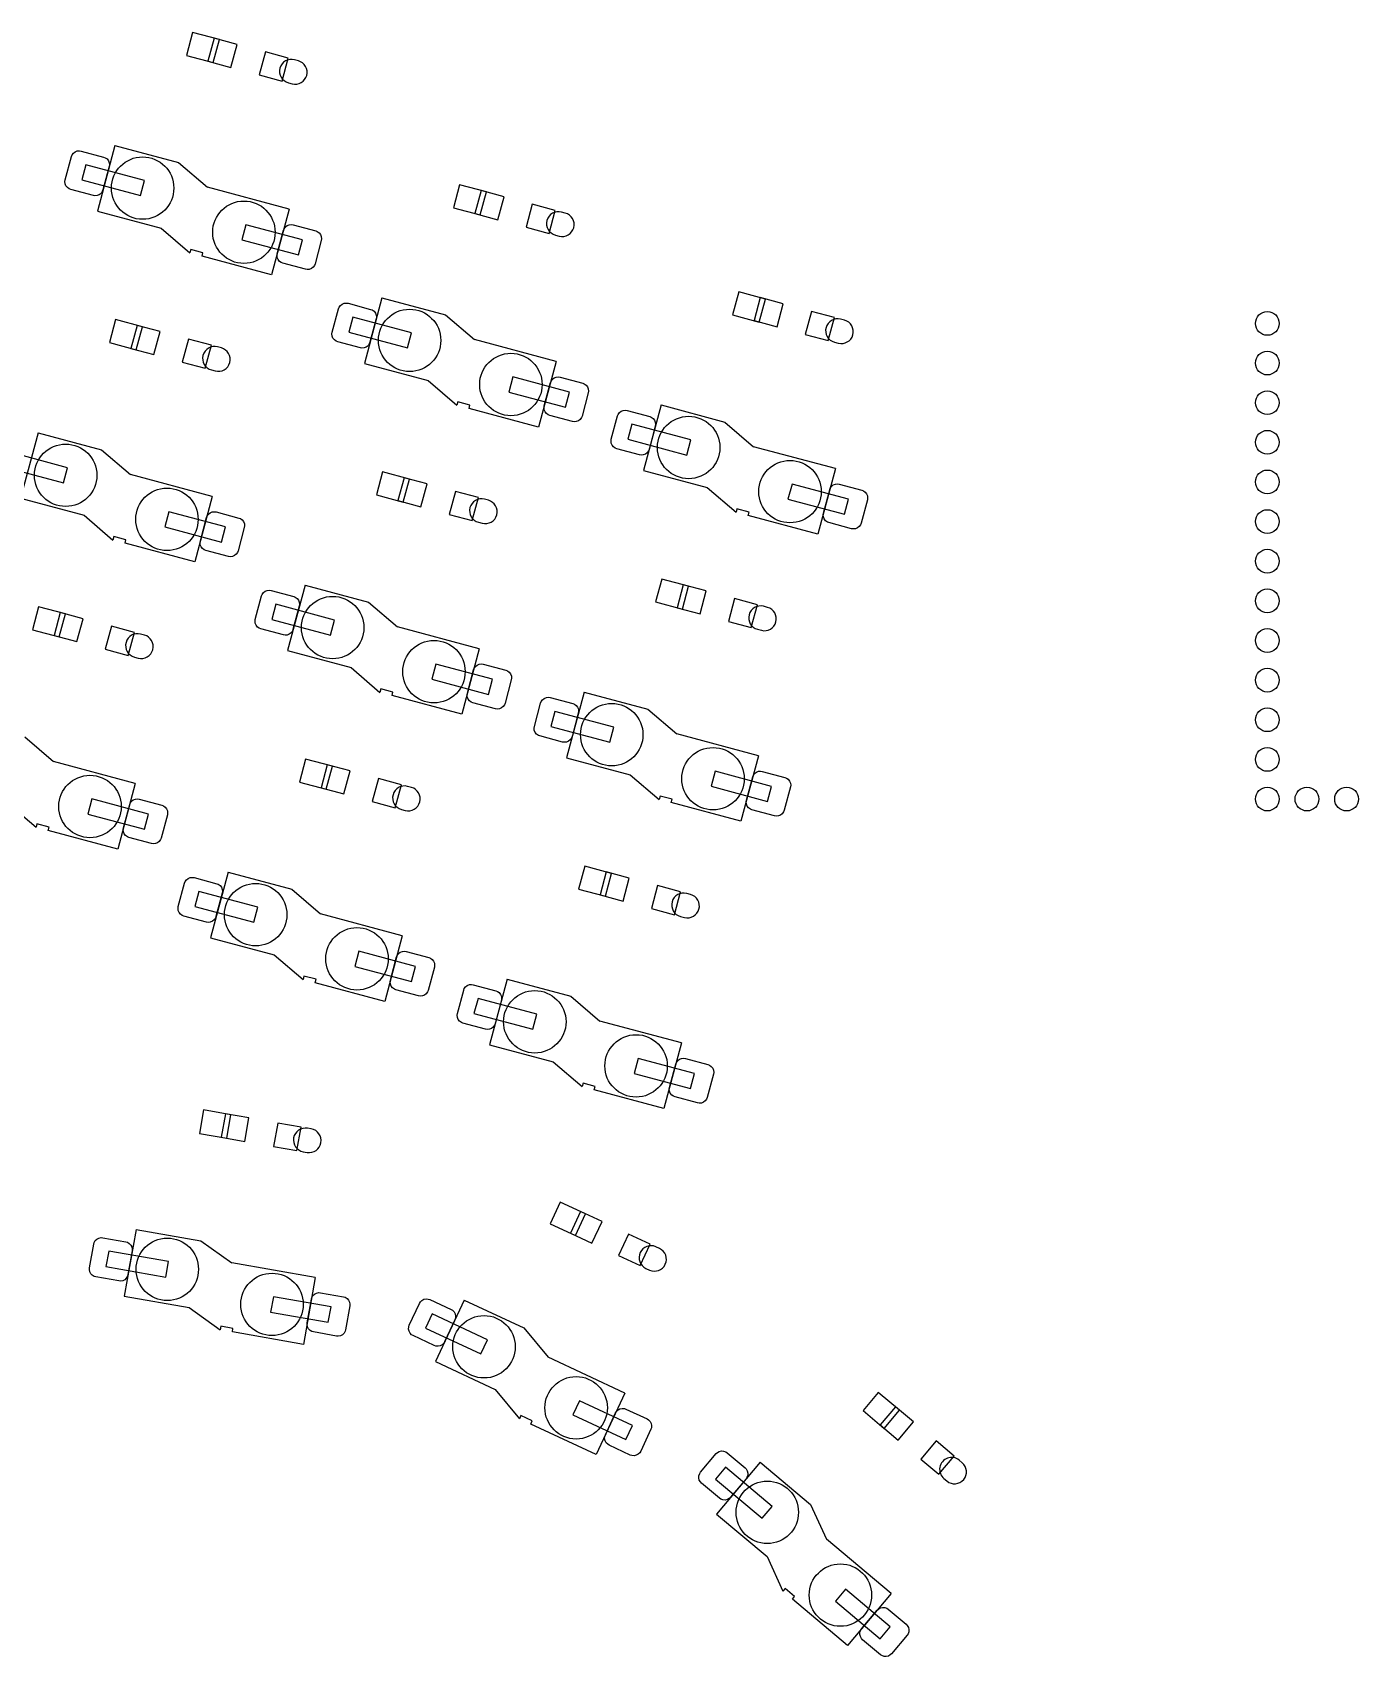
# Model space of a CAD drawing. Extents: x 13 to 283, y -158 to -54.
# Drawn here: x 61.8 to 146.8, y -158 to -54 of the extents above; entities that cross this region are included whole.
import ezdxf

# ---------------------------------------------------------------- set-up
doc = ezdxf.new("R2010")
doc.units = 0
doc.layers.add('BLACK', color=7, linetype='CONTINUOUS')

msp = doc.modelspace()

# ---------------------------------------------------------------- linework, layer by layer
at = {"layer": 'BLACK', "linetype": 'CONTINUOUS'}
for p, q in [((72.074405, -53.953994), (71.679965, -55.426065)), ((73.791821, -54.414175), (72.074405, -53.953994)), ((73.452781, -54.323329), (73.05834, -55.7954)), ((73.397381, -55.886246), (73.791821, -54.414175)), ((74.924852, -54.71777), (73.452781, -54.323329)), ((74.530411, -56.189841), (74.924852, -54.71777)), ((71.679965, -55.426065), (73.397381, -55.886246)), ((73.05834, -55.7954), (74.530411, -56.189841)), ((76.736929, -55.203313), (76.342488, -56.675384)), ((78.209, -55.597754), (76.736929, -55.203313)), ((77.814559, -57.069825), (78.209, -55.597754)), ((78.85134, -55.769869), (78.605995, -55.704129)), ((76.342488, -56.675384), (77.814559, -57.069825)), ((78.211554, -57.176199), (78.456899, -57.241939)), ((67.103273, -61.201317), (65.977411, -65.403094)), ((67.103273, -61.201317), (71.17948, -62.293533)), ((63.915283, -63.401163), (64.316452, -61.903978)), ((64.316452, -61.903978), (64.354998, -61.804274)), ((64.354998, -61.804274), (64.437549, -61.688348)), ((64.437549, -61.688348), (64.549416, -61.600375)), ((64.549416, -61.600375), (64.681536, -61.547482)), ((64.681536, -61.547482), (64.823206, -61.533954)), ((64.823206, -61.533954), (64.928825, -61.550424)), ((64.928825, -61.550424), (66.377714, -61.938653)), ((65.235351, -62.434896), (64.976532, -63.400822)), ((69.002462, -63.44429), (65.235351, -62.434896)), ((66.377714, -61.938653), (66.477418, -61.977199)), ((66.477418, -61.977199), (66.593343, -62.059749)), ((66.593343, -62.059749), (66.681316, -62.171616)), ((66.681316, -62.171616), (66.734209, -62.303737)), ((66.734209, -62.303737), (66.747737, -62.445406)), ((71.17948, -62.293533), (73.032757, -63.877157)), ((63.898813, -63.506782), (63.915283, -63.401163)), ((64.976532, -63.400822), (68.743643, -64.410216)), ((66.731267, -62.551025), (66.330098, -64.04821)), ((66.747737, -62.445406), (66.731267, -62.551025)), ((68.743643, -64.410216), (69.002462, -63.44429)), ((63.912341, -63.648451), (63.898813, -63.506782)), ((63.965234, -63.780572), (63.912341, -63.648451)), ((64.053207, -63.892439), (63.965234, -63.780572)), ((64.169132, -63.974989), (64.053207, -63.892439)), ((64.268836, -64.013535), (64.169132, -63.974989)), ((65.717725, -64.401764), (64.268836, -64.013535)), ((65.823344, -64.418234), (65.717725, -64.401764)), ((65.965014, -64.404706), (65.823344, -64.418234)), ((66.097134, -64.351813), (65.965014, -64.404706)), ((66.209001, -64.26384), (66.097134, -64.351813)), ((66.291552, -64.147914), (66.209001, -64.26384)), ((66.330098, -64.04821), (66.291552, -64.147914)), ((78.268075, -65.279957), (73.032757, -63.877157)), ((89.181198, -63.714126), (88.786758, -65.186197)), ((90.898614, -64.174307), (89.181198, -63.714126)), ((90.559574, -64.083461), (90.165133, -65.555532)), ((90.504174, -65.646378), (90.898614, -64.174307)), ((92.031645, -64.477902), (90.559574, -64.083461)), ((91.637204, -65.949973), (92.031645, -64.477902)), ((65.977411, -65.403094), (70.053618, -66.495311)), ((78.268075, -65.279957), (77.142212, -69.481734)), ((88.786758, -65.186197), (90.504174, -65.646378)), ((90.165133, -65.555532), (91.637204, -65.949973)), ((93.843722, -64.963445), (93.449281, -66.435516)), ((95.315793, -65.357886), (93.843722, -64.963445)), ((94.921352, -66.829957), (95.315793, -65.357886)), ((95.958133, -65.530001), (95.712788, -65.464261)), ((70.053618, -66.495311), (71.906894, -68.078935)), ((75.492184, -66.270246), (75.233365, -67.236172)), ((79.114405, -67.240818), (75.492184, -66.270246)), ((77.905728, -66.632253), (77.944274, -66.532549)), ((77.944274, -66.532549), (78.026825, -66.416623)), ((78.026825, -66.416623), (78.138692, -66.32865)), ((78.138692, -66.32865), (78.270812, -66.275757)), ((78.270812, -66.275757), (78.412482, -66.262229)), ((78.412482, -66.262229), (78.518101, -66.278699)), ((78.518101, -66.278699), (79.96699, -66.666928)), ((93.449281, -66.435516), (94.921352, -66.829957)), ((75.233365, -67.236172), (78.855586, -68.206744)), ((77.504559, -68.129438), (77.905728, -66.632253)), ((78.855586, -68.206744), (79.114405, -67.240818)), ((80.320543, -67.2793), (79.919374, -68.776485)), ((79.96699, -66.666928), (80.066694, -66.705474)), ((80.066694, -66.705474), (80.182619, -66.788024)), ((80.182619, -66.788024), (80.270592, -66.899891)), ((80.270592, -66.899891), (80.323485, -67.032012)), ((80.337013, -67.173681), (80.320543, -67.2793)), ((80.323485, -67.032012), (80.337013, -67.173681)), ((95.318347, -66.936331), (95.563692, -67.002071)), ((71.965129, -67.861601), (71.906894, -68.078935)), ((72.737869, -68.068657), (71.965129, -67.861601)), ((72.679635, -68.28599), (72.737869, -68.068657)), ((77.142212, -69.481734), (72.679635, -68.28599)), ((77.488089, -68.235057), (77.504559, -68.129438)), ((77.501617, -68.376726), (77.488089, -68.235057)), ((77.55451, -68.508847), (77.501617, -68.376726)), ((77.642483, -68.620714), (77.55451, -68.508847)), ((77.758408, -68.703264), (77.642483, -68.620714)), ((77.858112, -68.74181), (77.758408, -68.703264)), ((79.307001, -69.130039), (77.858112, -68.74181)), ((79.41262, -69.146509), (79.307001, -69.130039)), ((79.55429, -69.132981), (79.41262, -69.146509)), ((79.68641, -69.080088), (79.55429, -69.132981)), ((79.798277, -68.992115), (79.68641, -69.080088)), ((79.880828, -68.876189), (79.798277, -68.992115)), ((79.919374, -68.776485), (79.880828, -68.876189)), ((107.064447, -70.57648), (106.670007, -72.048551)), ((108.781863, -71.036661), (107.064447, -70.57648)), ((81.022075, -73.161295), (81.423244, -71.66411)), ((81.423244, -71.66411), (81.46179, -71.564406)), ((81.46179, -71.564406), (81.544341, -71.44848)), ((81.544341, -71.44848), (81.656208, -71.360507)), ((81.656208, -71.360507), (81.788328, -71.307614)), ((81.788328, -71.307614), (81.929998, -71.294086)), ((81.929998, -71.294086), (82.035617, -71.310556)), ((82.035617, -71.310556), (83.484506, -71.698785)), ((84.210065, -70.961449), (83.084203, -75.163226)), ((83.484506, -71.698785), (83.58421, -71.737331)), ((83.58421, -71.737331), (83.700135, -71.819881)), ((84.210065, -70.961449), (88.286272, -72.053665)), ((108.442823, -70.945815), (108.048382, -72.417886)), ((108.387423, -72.508732), (108.781863, -71.036661)), ((109.914894, -71.340256), (108.442823, -70.945815)), ((109.520453, -72.812327), (109.914894, -71.340256)), ((67.143903, -72.354881), (66.749463, -73.826952)), ((68.861319, -72.815062), (67.143903, -72.354881)), ((68.522279, -72.724216), (68.127838, -74.196287)), ((68.466879, -74.287133), (68.861319, -72.815062)), ((69.99435, -73.118657), (68.522279, -72.724216)), ((82.342143, -72.195028), (82.083324, -73.160954)), ((86.109254, -73.204422), (82.342143, -72.195028)), ((83.838059, -72.311157), (83.43689, -73.808342)), ((83.700135, -71.819881), (83.788108, -71.931748)), ((83.788108, -71.931748), (83.841001, -72.063869)), ((83.854529, -72.205538), (83.838059, -72.311157)), ((83.841001, -72.063869), (83.854529, -72.205538)), ((88.286272, -72.053665), (90.139549, -73.637289)), ((106.670007, -72.048551), (108.387423, -72.508732)), ((108.048382, -72.417886), (109.520453, -72.812327)), ((111.726971, -71.825799), (111.33253, -73.29787)), ((113.199042, -72.22024), (111.726971, -71.825799)), ((112.804601, -73.692311), (113.199042, -72.22024)), ((113.841382, -72.392355), (113.596037, -72.326615)), ((66.749463, -73.826952), (68.466879, -74.287133)), ((69.599909, -74.590728), (69.99435, -73.118657)), ((71.806427, -73.6042), (71.411986, -75.076271)), ((73.278498, -73.998641), (71.806427, -73.6042)), ((81.005605, -73.266914), (81.022075, -73.161295)), ((81.019133, -73.408583), (81.005605, -73.266914)), ((81.072026, -73.540704), (81.019133, -73.408583)), ((81.159999, -73.652571), (81.072026, -73.540704)), ((81.275924, -73.735121), (81.159999, -73.652571)), ((81.375628, -73.773667), (81.275924, -73.735121)), ((82.824517, -74.161896), (81.375628, -73.773667)), ((82.083324, -73.160954), (85.850435, -74.170348)), ((83.43689, -73.808342), (83.398344, -73.908046)), ((85.850435, -74.170348), (86.109254, -73.204422)), ((95.374867, -75.040089), (90.139549, -73.637289)), ((111.33253, -73.29787), (112.804601, -73.692311)), ((113.201596, -73.798685), (113.446941, -73.864425)), ((68.127838, -74.196287), (69.599909, -74.590728)), ((72.884057, -75.470712), (73.278498, -73.998641)), ((73.920838, -74.170756), (73.675493, -74.105016)), ((82.930136, -74.178366), (82.824517, -74.161896)), ((83.071806, -74.164838), (82.930136, -74.178366)), ((83.203926, -74.111945), (83.071806, -74.164838)), ((83.315793, -74.023972), (83.203926, -74.111945)), ((83.398344, -73.908046), (83.315793, -74.023972)), ((71.411986, -75.076271), (72.884057, -75.470712)), ((73.281052, -75.577086), (73.526397, -75.642826)), ((83.084203, -75.163226), (87.16041, -76.255443)), ((95.374867, -75.040089), (94.249004, -79.241866)), ((87.16041, -76.255443), (89.013686, -77.839067)), ((92.598976, -76.030378), (92.340157, -76.996304)), ((92.340157, -76.996304), (95.962378, -77.966876)), ((96.221197, -77.00095), (92.598976, -76.030378)), ((94.611351, -77.88957), (95.01252, -76.392385)), ((95.01252, -76.392385), (95.051066, -76.292681)), ((95.051066, -76.292681), (95.133617, -76.176755)), ((95.133617, -76.176755), (95.245484, -76.088782)), ((95.245484, -76.088782), (95.377604, -76.035889)), ((95.377604, -76.035889), (95.519274, -76.022361)), ((95.519274, -76.022361), (95.624893, -76.038831)), ((95.624893, -76.038831), (97.073782, -76.42706)), ((95.962378, -77.966876), (96.221197, -77.00095)), ((97.073782, -76.42706), (97.173486, -76.465606)), ((97.173486, -76.465606), (97.289411, -76.548156)), ((97.289411, -76.548156), (97.377384, -76.660023)), ((97.377384, -76.660023), (97.430277, -76.792144)), ((97.443805, -76.933813), (97.427335, -77.039432)), ((97.430277, -76.792144), (97.443805, -76.933813)), ((89.071921, -77.621733), (89.013686, -77.839067)), ((89.844661, -77.828789), (89.071921, -77.621733)), ((89.786427, -78.046122), (89.844661, -77.828789)), ((94.249004, -79.241866), (89.786427, -78.046122)), ((94.594881, -77.995189), (94.611351, -77.88957)), ((94.608409, -78.136858), (94.594881, -77.995189)), ((97.427335, -77.039432), (97.026166, -78.536617)), ((102.093314, -77.823803), (100.967452, -82.02558)), ((102.093314, -77.823803), (106.169521, -78.916019)), ((94.661302, -78.268979), (94.608409, -78.136858)), ((94.749275, -78.380846), (94.661302, -78.268979)), ((94.8652, -78.463396), (94.749275, -78.380846)), ((94.964904, -78.501942), (94.8652, -78.463396)), ((96.413793, -78.890171), (94.964904, -78.501942)), ((96.519412, -78.906641), (96.413793, -78.890171)), ((96.661082, -78.893113), (96.519412, -78.906641)), ((96.793202, -78.84022), (96.661082, -78.893113)), ((96.905069, -78.752247), (96.793202, -78.84022)), ((96.98762, -78.636321), (96.905069, -78.752247)), ((97.026166, -78.536617), (96.98762, -78.636321)), ((98.905324, -80.023649), (99.306493, -78.526464)), ((99.306493, -78.526464), (99.345039, -78.42676)), ((99.345039, -78.42676), (99.42759, -78.310834)), ((99.42759, -78.310834), (99.539457, -78.222861)), ((99.539457, -78.222861), (99.671577, -78.169968)), ((99.671577, -78.169968), (99.813247, -78.15644)), ((99.813247, -78.15644), (99.918866, -78.17291)), ((99.918866, -78.17291), (101.367755, -78.561139)), ((100.225392, -79.057382), (99.966573, -80.023308)), ((103.992503, -80.066776), (100.225392, -79.057382)), ((101.367755, -78.561139), (101.467459, -78.599685)), ((101.467459, -78.599685), (101.583384, -78.682235)), ((101.583384, -78.682235), (101.671357, -78.794102)), ((101.671357, -78.794102), (101.72425, -78.926223)), ((101.737778, -79.067892), (101.721308, -79.173511)), ((101.72425, -78.926223), (101.737778, -79.067892)), ((106.169521, -78.916019), (108.022798, -80.499643)), ((62.172769, -79.602204), (61.046907, -83.803981)), ((62.172769, -79.602204), (66.248976, -80.69442)), ((98.888854, -80.129268), (98.905324, -80.023649)), ((98.902382, -80.270937), (98.888854, -80.129268)), ((99.966573, -80.023308), (103.733684, -81.032702)), ((101.721308, -79.173511), (101.320139, -80.670696)), ((103.733684, -81.032702), (103.992503, -80.066776)), ((64.071958, -81.845177), (60.304847, -80.835783)), ((66.248976, -80.69442), (68.102253, -82.278044)), ((98.955275, -80.403058), (98.902382, -80.270937)), ((99.043248, -80.514925), (98.955275, -80.403058)), ((99.159173, -80.597475), (99.043248, -80.514925)), ((99.258877, -80.636021), (99.159173, -80.597475)), ((100.707766, -81.02425), (99.258877, -80.636021)), ((100.813385, -81.04072), (100.707766, -81.02425)), ((100.955055, -81.027192), (100.813385, -81.04072)), ((101.087175, -80.974299), (100.955055, -81.027192)), ((101.199042, -80.886326), (101.087175, -80.974299)), ((101.281593, -80.7704), (101.199042, -80.886326)), ((101.320139, -80.670696), (101.281593, -80.7704)), ((113.258116, -81.902443), (108.022798, -80.499643)), ((60.046028, -81.801709), (63.813139, -82.811103)), ((63.813139, -82.811103), (64.071958, -81.845177)), ((84.250694, -82.115013), (83.856254, -83.587084)), ((85.96811, -82.575194), (84.250694, -82.115013)), ((100.967452, -82.02558), (105.043659, -83.117797)), ((113.258116, -81.902443), (112.132253, -86.10422)), ((73.337571, -83.680844), (68.102253, -82.278044)), ((85.62907, -82.484348), (85.234629, -83.956419)), ((85.57367, -84.047265), (85.96811, -82.575194)), ((87.101141, -82.878789), (85.62907, -82.484348)), ((86.7067, -84.35086), (87.101141, -82.878789)), ((105.043659, -83.117797), (106.896935, -84.701421)), ((110.482225, -82.892732), (110.223406, -83.858658)), ((114.104446, -83.863304), (110.482225, -82.892732)), ((112.4946, -84.751924), (112.895769, -83.254739)), ((112.895769, -83.254739), (112.934315, -83.155035)), ((112.934315, -83.155035), (113.016866, -83.039109)), ((113.016866, -83.039109), (113.128733, -82.951136)), ((113.128733, -82.951136), (113.260853, -82.898243)), ((113.260853, -82.898243), (113.402523, -82.884715)), ((113.402523, -82.884715), (113.508142, -82.901185)), ((113.508142, -82.901185), (114.957031, -83.289414)), ((61.046907, -83.803981), (65.123114, -84.896198)), ((73.337571, -83.680844), (72.211708, -87.882621)), ((83.856254, -83.587084), (85.57367, -84.047265)), ((85.234629, -83.956419), (86.7067, -84.35086)), ((88.913218, -83.364332), (88.518777, -84.836403)), ((90.385289, -83.758773), (88.913218, -83.364332)), ((89.990848, -85.230844), (90.385289, -83.758773)), ((91.027629, -83.930888), (90.782284, -83.865148)), ((110.223406, -83.858658), (113.845627, -84.82923)), ((113.845627, -84.82923), (114.104446, -83.863304)), ((115.310584, -83.901786), (114.909415, -85.398971)), ((114.957031, -83.289414), (115.056735, -83.32796)), ((115.056735, -83.32796), (115.17266, -83.41051)), ((115.17266, -83.41051), (115.260633, -83.522377)), ((115.260633, -83.522377), (115.313526, -83.654498)), ((115.327054, -83.796167), (115.310584, -83.901786)), ((115.313526, -83.654498), (115.327054, -83.796167)), ((65.123114, -84.896198), (66.97639, -86.479822)), ((70.56168, -84.671133), (70.302861, -85.637059)), ((74.183901, -85.641705), (70.56168, -84.671133)), ((72.574055, -86.530325), (72.975224, -85.03314)), ((72.975224, -85.03314), (73.01377, -84.933436)), ((73.01377, -84.933436), (73.096321, -84.81751)), ((73.096321, -84.81751), (73.208188, -84.729537)), ((73.208188, -84.729537), (73.340308, -84.676644)), ((73.340308, -84.676644), (73.481978, -84.663116)), ((73.481978, -84.663116), (73.587597, -84.679586)), ((73.587597, -84.679586), (75.036486, -85.067815)), ((75.036486, -85.067815), (75.13619, -85.106361)), ((75.13619, -85.106361), (75.252115, -85.188911)), ((75.252115, -85.188911), (75.340088, -85.300778)), ((75.340088, -85.300778), (75.392981, -85.432899)), ((88.518777, -84.836403), (89.990848, -85.230844)), ((90.387843, -85.337218), (90.633188, -85.402958)), ((106.95517, -84.484087), (106.896935, -84.701421)), ((107.72791, -84.691143), (106.95517, -84.484087)), ((107.669676, -84.908476), (107.72791, -84.691143)), ((112.132253, -86.10422), (107.669676, -84.908476)), ((112.47813, -84.857543), (112.4946, -84.751924)), ((112.491658, -84.999212), (112.47813, -84.857543)), ((112.544551, -85.131333), (112.491658, -84.999212)), ((112.632524, -85.2432), (112.544551, -85.131333)), ((112.748449, -85.32575), (112.632524, -85.2432)), ((112.848153, -85.364296), (112.748449, -85.32575)), ((67.034625, -86.262488), (66.97639, -86.479822)), ((67.807365, -86.469544), (67.034625, -86.262488)), ((70.302861, -85.637059), (73.925082, -86.607631)), ((73.925082, -86.607631), (74.183901, -85.641705)), ((75.390039, -85.680187), (74.98887, -87.177372)), ((75.406509, -85.574568), (75.390039, -85.680187)), ((75.392981, -85.432899), (75.406509, -85.574568)), ((114.297042, -85.752525), (112.848153, -85.364296)), ((114.402661, -85.768995), (114.297042, -85.752525)), ((114.544331, -85.755467), (114.402661, -85.768995)), ((114.676451, -85.702574), (114.544331, -85.755467)), ((114.788318, -85.614601), (114.676451, -85.702574)), ((114.870869, -85.498675), (114.788318, -85.614601)), ((114.909415, -85.398971), (114.870869, -85.498675)), ((67.749131, -86.686877), (67.807365, -86.469544)), ((72.211708, -87.882621), (67.749131, -86.686877)), ((72.557585, -86.635944), (72.574055, -86.530325)), ((72.571113, -86.777613), (72.557585, -86.635944)), ((72.624006, -86.909734), (72.571113, -86.777613)), ((72.711979, -87.021601), (72.624006, -86.909734)), ((72.827904, -87.104151), (72.711979, -87.021601)), ((72.927608, -87.142697), (72.827904, -87.104151)), ((74.376497, -87.530926), (72.927608, -87.142697)), ((74.867773, -87.393002), (74.755906, -87.480975)), ((74.950324, -87.277076), (74.867773, -87.393002)), ((74.98887, -87.177372), (74.950324, -87.277076)), ((74.482116, -87.547396), (74.376497, -87.530926)), ((74.623786, -87.533868), (74.482116, -87.547396)), ((74.755906, -87.480975), (74.623786, -87.533868)), ((79.279562, -89.362336), (78.1537, -93.564113)), ((79.279562, -89.362336), (83.355769, -90.454552)), ((102.133943, -88.977367), (101.739503, -90.449438)), ((103.851359, -89.437548), (102.133943, -88.977367)), ((103.512319, -89.346702), (103.117878, -90.818773)), ((103.456919, -90.909619), (103.851359, -89.437548)), ((104.98439, -89.741143), (103.512319, -89.346702)), ((76.091572, -91.562182), (76.492741, -90.064997)), ((76.492741, -90.064997), (76.531287, -89.965293)), ((76.531287, -89.965293), (76.613838, -89.849367)), ((76.613838, -89.849367), (76.725705, -89.761394)), ((76.725705, -89.761394), (76.857825, -89.708501)), ((76.857825, -89.708501), (76.999495, -89.694973)), ((76.999495, -89.694973), (77.105114, -89.711443)), ((77.105114, -89.711443), (78.554003, -90.099672)), ((78.554003, -90.099672), (78.653707, -90.138218)), ((78.653707, -90.138218), (78.769632, -90.220768)), ((78.769632, -90.220768), (78.857605, -90.332635)), ((78.857605, -90.332635), (78.910498, -90.464756)), ((78.910498, -90.464756), (78.924026, -90.606425)), ((83.355769, -90.454552), (85.209046, -92.038176)), ((101.739503, -90.449438), (103.456919, -90.909619)), ((104.589949, -91.213214), (104.98439, -89.741143)), ((106.796467, -90.226686), (106.402026, -91.698757)), ((108.268538, -90.621127), (106.796467, -90.226686)), ((62.213401, -90.755768), (61.818961, -92.227839)), ((63.930817, -91.215949), (62.213401, -90.755768)), ((63.591777, -91.125103), (63.197336, -92.597174)), ((63.536377, -92.68802), (63.930817, -91.215949)), ((65.063848, -91.519544), (63.591777, -91.125103)), ((64.669407, -92.991615), (65.063848, -91.519544)), ((76.075102, -91.667801), (76.091572, -91.562182)), ((77.41164, -90.595915), (77.152821, -91.561841)), ((77.152821, -91.561841), (80.919932, -92.571235)), ((81.178751, -91.605309), (77.41164, -90.595915)), ((78.907556, -90.712044), (78.506387, -92.209229)), ((78.924026, -90.606425), (78.907556, -90.712044)), ((103.117878, -90.818773), (104.589949, -91.213214)), ((107.874097, -92.093198), (108.268538, -90.621127)), ((108.910878, -90.793242), (108.665533, -90.727502)), ((61.818961, -92.227839), (63.536377, -92.68802)), ((63.197336, -92.597174), (64.669407, -92.991615)), ((66.875925, -92.005087), (66.481484, -93.477158)), ((68.347996, -92.399528), (66.875925, -92.005087)), ((67.953555, -93.871599), (68.347996, -92.399528)), ((68.990336, -92.571643), (68.744991, -92.505903)), ((76.08863, -91.80947), (76.075102, -91.667801)), ((76.141523, -91.941591), (76.08863, -91.80947)), ((76.229496, -92.053458), (76.141523, -91.941591)), ((76.345421, -92.136008), (76.229496, -92.053458)), ((76.445125, -92.174554), (76.345421, -92.136008)), ((77.894014, -92.562783), (76.445125, -92.174554)), ((77.999633, -92.579253), (77.894014, -92.562783)), ((78.141303, -92.565725), (77.999633, -92.579253)), ((78.273423, -92.512832), (78.141303, -92.565725)), ((78.38529, -92.424859), (78.273423, -92.512832)), ((78.467841, -92.308933), (78.38529, -92.424859)), ((78.506387, -92.209229), (78.467841, -92.308933)), ((80.919932, -92.571235), (81.178751, -91.605309)), ((90.444364, -93.440976), (85.209046, -92.038176)), ((106.402026, -91.698757), (107.874097, -92.093198)), ((108.271092, -92.199572), (108.516437, -92.265312)), ((66.481484, -93.477158), (67.953555, -93.871599)), ((78.1537, -93.564113), (82.229907, -94.65633)), ((90.444364, -93.440976), (89.318501, -97.642753)), ((68.35055, -93.977973), (68.595895, -94.043713)), ((82.229907, -94.65633), (84.083183, -96.239954)), ((87.668473, -94.431265), (87.409654, -95.397191)), ((91.290694, -95.401837), (87.668473, -94.431265)), ((90.082017, -94.793272), (90.120563, -94.693568)), ((90.120563, -94.693568), (90.203114, -94.577642)), ((90.203114, -94.577642), (90.314981, -94.489669)), ((90.314981, -94.489669), (90.447101, -94.436776)), ((90.447101, -94.436776), (90.588771, -94.423248)), ((90.588771, -94.423248), (90.69439, -94.439718)), ((90.69439, -94.439718), (92.143279, -94.827947)), ((87.409654, -95.397191), (91.031875, -96.367763)), ((89.680848, -96.290457), (90.082017, -94.793272)), ((91.031875, -96.367763), (91.290694, -95.401837)), ((92.496832, -95.440319), (92.095663, -96.937504)), ((92.143279, -94.827947), (92.242983, -94.866493)), ((92.242983, -94.866493), (92.358908, -94.949043)), ((92.358908, -94.949043), (92.446881, -95.06091)), ((92.446881, -95.06091), (92.499774, -95.193031)), ((92.513302, -95.3347), (92.496832, -95.440319)), ((92.499774, -95.193031), (92.513302, -95.3347)), ((84.141418, -96.02262), (84.083183, -96.239954)), ((84.914158, -96.229676), (84.141418, -96.02262)), ((84.855924, -96.447009), (84.914158, -96.229676)), ((89.318501, -97.642753), (84.855924, -96.447009)), ((89.664378, -96.396076), (89.680848, -96.290457)), ((89.677906, -96.537745), (89.664378, -96.396076)), ((89.730799, -96.669866), (89.677906, -96.537745)), ((89.818772, -96.781733), (89.730799, -96.669866)), ((89.934697, -96.864283), (89.818772, -96.781733)), ((94.414536, -96.827647), (94.497087, -96.711721)), ((94.497087, -96.711721), (94.608954, -96.623748)), ((94.608954, -96.623748), (94.741074, -96.570855)), ((94.741074, -96.570855), (94.882744, -96.557327)), ((94.882744, -96.557327), (94.988363, -96.573797)), ((94.988363, -96.573797), (96.437252, -96.962026)), ((97.162811, -96.22469), (96.036949, -100.426467)), ((97.162811, -96.22469), (101.239018, -97.316906)), ((90.034401, -96.902829), (89.934697, -96.864283)), ((91.48329, -97.291058), (90.034401, -96.902829)), ((91.588909, -97.307528), (91.48329, -97.291058)), ((91.730579, -97.294), (91.588909, -97.307528)), ((91.862699, -97.241107), (91.730579, -97.294)), ((91.974566, -97.153134), (91.862699, -97.241107)), ((92.057117, -97.037208), (91.974566, -97.153134)), ((92.095663, -96.937504), (92.057117, -97.037208)), ((93.974821, -98.424536), (94.37599, -96.927351)), ((94.37599, -96.927351), (94.414536, -96.827647)), ((95.294889, -97.458269), (95.03607, -98.424195)), ((99.062, -98.467663), (95.294889, -97.458269)), ((96.790805, -97.574398), (96.389636, -99.071583)), ((96.437252, -96.962026), (96.536956, -97.000572)), ((96.536956, -97.000572), (96.652881, -97.083122)), ((96.652881, -97.083122), (96.740854, -97.194989)), ((96.740854, -97.194989), (96.793747, -97.32711)), ((96.807275, -97.468779), (96.790805, -97.574398)), ((96.793747, -97.32711), (96.807275, -97.468779)), ((101.239018, -97.316906), (103.092295, -98.90053)), ((93.958351, -98.530155), (93.974821, -98.424536)), ((93.971879, -98.671824), (93.958351, -98.530155)), ((94.024772, -98.803945), (93.971879, -98.671824)), ((94.112745, -98.915812), (94.024772, -98.803945)), ((95.03607, -98.424195), (98.803181, -99.433589)), ((98.803181, -99.433589), (99.062, -98.467663)), ((61.318473, -99.095307), (63.17175, -100.678931)), ((94.22867, -98.998362), (94.112745, -98.915812)), ((94.328374, -99.036908), (94.22867, -98.998362)), ((95.777263, -99.425137), (94.328374, -99.036908)), ((95.882882, -99.441607), (95.777263, -99.425137)), ((96.024552, -99.428079), (95.882882, -99.441607)), ((96.156672, -99.375186), (96.024552, -99.428079)), ((96.268539, -99.287213), (96.156672, -99.375186)), ((96.35109, -99.171287), (96.268539, -99.287213)), ((96.389636, -99.071583), (96.35109, -99.171287)), ((108.327613, -100.30333), (103.092295, -98.90053)), ((68.407068, -102.081731), (63.17175, -100.678931)), ((79.320191, -100.5159), (78.925751, -101.987971)), ((81.037607, -100.976081), (79.320191, -100.5159)), ((80.698567, -100.885235), (80.304126, -102.357306)), ((82.170638, -101.279676), (80.698567, -100.885235)), ((96.036949, -100.426467), (100.113156, -101.518684)), ((108.327613, -100.30333), (107.20175, -104.505107)), ((78.925751, -101.987971), (80.643167, -102.448152)), ((80.643167, -102.448152), (81.037607, -100.976081)), ((81.776197, -102.751747), (82.170638, -101.279676)), ((83.982715, -101.765219), (83.588274, -103.23729)), ((85.454786, -102.15966), (83.982715, -101.765219)), ((100.113156, -101.518684), (101.966432, -103.102308)), ((105.551722, -101.293619), (105.292903, -102.259545)), ((109.173943, -102.264191), (105.551722, -101.293619)), ((107.564097, -103.152811), (107.965266, -101.655626)), ((107.965266, -101.655626), (108.003812, -101.555922)), ((108.003812, -101.555922), (108.086363, -101.439996)), ((108.086363, -101.439996), (108.19823, -101.352023)), ((108.19823, -101.352023), (108.33035, -101.29913)), ((108.33035, -101.29913), (108.47202, -101.285602)), ((108.47202, -101.285602), (108.577639, -101.302072)), ((108.577639, -101.302072), (110.026528, -101.690301)), ((110.026528, -101.690301), (110.126232, -101.728847)), ((110.126232, -101.728847), (110.242157, -101.811397)), ((110.242157, -101.811397), (110.33013, -101.923264)), ((110.33013, -101.923264), (110.383023, -102.055385)), ((68.407068, -102.081731), (67.281205, -106.283508)), ((80.304126, -102.357306), (81.776197, -102.751747)), ((85.060345, -103.631731), (85.454786, -102.15966)), ((86.097126, -102.331775), (85.851781, -102.266035)), ((102.024667, -102.884974), (101.966432, -103.102308)), ((102.797407, -103.09203), (102.024667, -102.884974)), ((105.292903, -102.259545), (108.915124, -103.230117)), ((108.915124, -103.230117), (109.173943, -102.264191)), ((110.380081, -102.302673), (109.978912, -103.799858)), ((110.396551, -102.197054), (110.380081, -102.302673)), ((110.383023, -102.055385), (110.396551, -102.197054)), ((60.192611, -103.297085), (62.045887, -104.880709)), ((65.631177, -103.07202), (65.372358, -104.037946)), ((65.372358, -104.037946), (68.994579, -105.008518)), ((69.253398, -104.042592), (65.631177, -103.07202)), ((67.643552, -104.931212), (68.044721, -103.434027)), ((68.044721, -103.434027), (68.083267, -103.334323)), ((68.083267, -103.334323), (68.165818, -103.218397)), ((68.165818, -103.218397), (68.277685, -103.130424)), ((68.277685, -103.130424), (68.409805, -103.077531)), ((68.409805, -103.077531), (68.551475, -103.064003)), ((68.551475, -103.064003), (68.657094, -103.080473)), ((68.657094, -103.080473), (70.105983, -103.468702)), ((68.994579, -105.008518), (69.253398, -104.042592)), ((70.105983, -103.468702), (70.205687, -103.507248)), ((70.205687, -103.507248), (70.321612, -103.589798)), ((70.321612, -103.589798), (70.409585, -103.701665)), ((70.409585, -103.701665), (70.462478, -103.833786)), ((70.476006, -103.975455), (70.459536, -104.081074)), ((70.462478, -103.833786), (70.476006, -103.975455)), ((83.588274, -103.23729), (85.060345, -103.631731)), ((85.45734, -103.738105), (85.702685, -103.803845)), ((102.739173, -103.309363), (102.797407, -103.09203)), ((107.20175, -104.505107), (102.739173, -103.309363)), ((107.547627, -103.25843), (107.564097, -103.152811)), ((107.561155, -103.400099), (107.547627, -103.25843)), ((107.614048, -103.53222), (107.561155, -103.400099)), ((107.702021, -103.644087), (107.614048, -103.53222)), ((107.817946, -103.726637), (107.702021, -103.644087)), ((107.91765, -103.765183), (107.817946, -103.726637)), ((109.366539, -104.153412), (107.91765, -103.765183)), ((109.857815, -104.015488), (109.745948, -104.103461)), ((109.940366, -103.899562), (109.857815, -104.015488)), ((109.978912, -103.799858), (109.940366, -103.899562)), ((62.104122, -104.663375), (62.045887, -104.880709)), ((62.876862, -104.870431), (62.104122, -104.663375)), ((62.818628, -105.087764), (62.876862, -104.870431)), ((67.281205, -106.283508), (62.818628, -105.087764)), ((67.627082, -105.036831), (67.643552, -104.931212)), ((67.64061, -105.1785), (67.627082, -105.036831)), ((70.459536, -104.081074), (70.058367, -105.578259)), ((109.472158, -104.169882), (109.366539, -104.153412)), ((109.613828, -104.156354), (109.472158, -104.169882)), ((109.745948, -104.103461), (109.613828, -104.156354)), ((67.693503, -105.310621), (67.64061, -105.1785)), ((67.781476, -105.422488), (67.693503, -105.310621)), ((67.897401, -105.505038), (67.781476, -105.422488)), ((67.997105, -105.543584), (67.897401, -105.505038)), ((69.445994, -105.931813), (67.997105, -105.543584)), ((69.551613, -105.948283), (69.445994, -105.931813)), ((69.693283, -105.934755), (69.551613, -105.948283)), ((69.825403, -105.881862), (69.693283, -105.934755)), ((69.93727, -105.793889), (69.825403, -105.881862)), ((70.019821, -105.677963), (69.93727, -105.793889)), ((70.058367, -105.578259), (70.019821, -105.677963)), ((71.683334, -108.250254), (71.795201, -108.162281)), ((71.795201, -108.162281), (71.927321, -108.109388)), ((71.927321, -108.109388), (72.068991, -108.09586)), ((72.068991, -108.09586), (72.17461, -108.11233)), ((72.17461, -108.11233), (73.623499, -108.500559)), ((74.349058, -107.763223), (73.223196, -111.965)), ((74.349058, -107.763223), (78.425265, -108.855439)), ((97.20344, -107.378254), (96.809, -108.850325)), ((98.920856, -107.838435), (97.20344, -107.378254)), ((98.581816, -107.747589), (98.187375, -109.21966)), ((98.526416, -109.310506), (98.920856, -107.838435)), ((100.053887, -108.14203), (98.581816, -107.747589)), ((99.659446, -109.614101), (100.053887, -108.14203)), ((71.161068, -109.963069), (71.562237, -108.465884)), ((71.562237, -108.465884), (71.600783, -108.36618)), ((71.600783, -108.36618), (71.683334, -108.250254)), ((72.481136, -108.996802), (72.222317, -109.962728)), ((76.248247, -110.006196), (72.481136, -108.996802)), ((73.977052, -109.112931), (73.575883, -110.610116)), ((73.623499, -108.500559), (73.723203, -108.539105)), ((73.723203, -108.539105), (73.839128, -108.621655)), ((73.839128, -108.621655), (73.927101, -108.733522)), ((73.927101, -108.733522), (73.979994, -108.865643)), ((73.993522, -109.007312), (73.977052, -109.112931)), ((73.979994, -108.865643), (73.993522, -109.007312)), ((78.425265, -108.855439), (80.278542, -110.439063)), ((96.809, -108.850325), (98.526416, -109.310506)), ((98.187375, -109.21966), (99.659446, -109.614101)), ((101.865964, -108.627573), (101.471523, -110.099644)), ((103.338035, -109.022014), (101.865964, -108.627573)), ((102.943594, -110.494085), (103.338035, -109.022014)), ((103.980375, -109.194129), (103.73503, -109.128389)), ((71.144598, -110.068688), (71.161068, -109.963069)), ((71.158126, -110.210357), (71.144598, -110.068688)), ((71.211019, -110.342478), (71.158126, -110.210357)), ((72.222317, -109.962728), (75.989428, -110.972122)), ((75.989428, -110.972122), (76.248247, -110.006196)), ((101.471523, -110.099644), (102.943594, -110.494085)), ((71.298992, -110.454345), (71.211019, -110.342478)), ((71.414917, -110.536895), (71.298992, -110.454345)), ((71.514621, -110.575441), (71.414917, -110.536895)), ((72.96351, -110.96367), (71.514621, -110.575441)), ((73.069129, -110.98014), (72.96351, -110.96367)), ((73.210799, -110.966612), (73.069129, -110.98014)), ((73.342919, -110.913719), (73.210799, -110.966612)), ((73.454786, -110.825746), (73.342919, -110.913719)), ((73.537337, -110.70982), (73.454786, -110.825746)), ((73.575883, -110.610116), (73.537337, -110.70982)), ((85.51386, -111.841863), (80.278542, -110.439063)), ((103.340589, -110.600459), (103.585934, -110.666199)), ((73.223196, -111.965), (77.299403, -113.057217)), ((85.51386, -111.841863), (84.387997, -116.04364)), ((77.299403, -113.057217), (79.152679, -114.640841)), ((82.737969, -112.832152), (82.47915, -113.798078)), ((86.36019, -113.802724), (82.737969, -112.832152)), ((84.750344, -114.691344), (85.151513, -113.194159)), ((85.151513, -113.194159), (85.190059, -113.094455)), ((85.190059, -113.094455), (85.27261, -112.978529)), ((85.27261, -112.978529), (85.384477, -112.890556)), ((85.384477, -112.890556), (85.516597, -112.837663)), ((85.516597, -112.837663), (85.658267, -112.824135)), ((85.658267, -112.824135), (85.763886, -112.840605)), ((85.763886, -112.840605), (87.212775, -113.228834)), ((87.212775, -113.228834), (87.312479, -113.26738)), ((87.312479, -113.26738), (87.428404, -113.34993)), ((87.428404, -113.34993), (87.516377, -113.461797)), ((79.210914, -114.423507), (79.152679, -114.640841)), ((79.983654, -114.630563), (79.210914, -114.423507)), ((82.47915, -113.798078), (86.101371, -114.76865)), ((86.101371, -114.76865), (86.36019, -113.802724)), ((87.566328, -113.841206), (87.165159, -115.338391)), ((87.516377, -113.461797), (87.56927, -113.593918)), ((87.582798, -113.735587), (87.566328, -113.841206)), ((87.56927, -113.593918), (87.582798, -113.735587)), ((79.92542, -114.847896), (79.983654, -114.630563)), ((84.387997, -116.04364), (79.92542, -114.847896)), ((84.733874, -114.796963), (84.750344, -114.691344)), ((84.747402, -114.938632), (84.733874, -114.796963)), ((84.800295, -115.070753), (84.747402, -114.938632)), ((84.888268, -115.18262), (84.800295, -115.070753)), ((85.004193, -115.26517), (84.888268, -115.18262)), ((85.103897, -115.303716), (85.004193, -115.26517)), ((86.552786, -115.691945), (85.103897, -115.303716)), ((87.126613, -115.438095), (87.044062, -115.554021)), ((87.165159, -115.338391), (87.126613, -115.438095)), ((89.044317, -116.825423), (89.445486, -115.328238)), ((89.445486, -115.328238), (89.484032, -115.228534)), ((89.484032, -115.228534), (89.566583, -115.112608)), ((89.566583, -115.112608), (89.67845, -115.024635)), ((89.67845, -115.024635), (89.81057, -114.971742)), ((89.81057, -114.971742), (89.95224, -114.958214)), ((89.95224, -114.958214), (90.057859, -114.974684)), ((90.057859, -114.974684), (91.506748, -115.362913)), ((92.232307, -114.625577), (91.106445, -118.827354)), ((91.506748, -115.362913), (91.606452, -115.401459)), ((91.606452, -115.401459), (91.722377, -115.484009)), ((91.722377, -115.484009), (91.81035, -115.595876)), ((92.232307, -114.625577), (96.308514, -115.717793)), ((86.658405, -115.708415), (86.552786, -115.691945)), ((86.800075, -115.694887), (86.658405, -115.708415)), ((86.932195, -115.641994), (86.800075, -115.694887)), ((87.044062, -115.554021), (86.932195, -115.641994)), ((90.364385, -115.859156), (90.105566, -116.825082)), ((94.131496, -116.86855), (90.364385, -115.859156)), ((91.860301, -115.975285), (91.459132, -117.47247)), ((91.81035, -115.595876), (91.863243, -115.727997)), ((91.876771, -115.869666), (91.860301, -115.975285)), ((91.863243, -115.727997), (91.876771, -115.869666)), ((96.308514, -115.717793), (98.161791, -117.301417)), ((89.027847, -116.931042), (89.044317, -116.825423)), ((89.041375, -117.072711), (89.027847, -116.931042)), ((89.094268, -117.204832), (89.041375, -117.072711)), ((89.182241, -117.316699), (89.094268, -117.204832)), ((89.298166, -117.399249), (89.182241, -117.316699)), ((89.39787, -117.437795), (89.298166, -117.399249)), ((90.846759, -117.826024), (89.39787, -117.437795)), ((90.105566, -116.825082), (93.872677, -117.834476)), ((91.420586, -117.572174), (91.338035, -117.6881)), ((91.459132, -117.47247), (91.420586, -117.572174)), ((93.872677, -117.834476), (94.131496, -116.86855)), ((103.397109, -118.704217), (98.161791, -117.301417)), ((90.952378, -117.842494), (90.846759, -117.826024)), ((91.094048, -117.828966), (90.952378, -117.842494)), ((91.226168, -117.776073), (91.094048, -117.828966)), ((91.338035, -117.6881), (91.226168, -117.776073)), ((91.106445, -118.827354), (95.182652, -119.919571)), ((103.397109, -118.704217), (102.271246, -122.905994)), ((95.182652, -119.919571), (97.035928, -121.503195)), ((100.621218, -119.694506), (100.362399, -120.660432)), ((100.362399, -120.660432), (103.98462, -121.631004)), ((104.243439, -120.665078), (100.621218, -119.694506)), ((102.633593, -121.553698), (103.034762, -120.056513)), ((103.034762, -120.056513), (103.073308, -119.956809)), ((103.073308, -119.956809), (103.155859, -119.840883)), ((103.155859, -119.840883), (103.267726, -119.75291)), ((103.267726, -119.75291), (103.399846, -119.700017)), ((103.399846, -119.700017), (103.541516, -119.686489)), ((103.541516, -119.686489), (103.647135, -119.702959)), ((103.647135, -119.702959), (105.096024, -120.091188)), ((103.98462, -121.631004), (104.243439, -120.665078)), ((105.449577, -120.70356), (105.048408, -122.200745)), ((105.096024, -120.091188), (105.195728, -120.129734)), ((105.195728, -120.129734), (105.311653, -120.212284)), ((105.311653, -120.212284), (105.399626, -120.324151)), ((105.399626, -120.324151), (105.452519, -120.456272)), ((105.466047, -120.597941), (105.449577, -120.70356)), ((105.452519, -120.456272), (105.466047, -120.597941)), ((97.094163, -121.285861), (97.035928, -121.503195)), ((97.866903, -121.492917), (97.094163, -121.285861)), ((97.808669, -121.71025), (97.866903, -121.492917)), ((102.271246, -122.905994), (97.808669, -121.71025)), ((102.617123, -121.659317), (102.633593, -121.553698)), ((102.630651, -121.800986), (102.617123, -121.659317)), ((102.683544, -121.933107), (102.630651, -121.800986)), ((102.771517, -122.044974), (102.683544, -121.933107)), ((102.887442, -122.127524), (102.771517, -122.044974)), ((102.987146, -122.16607), (102.887442, -122.127524)), ((104.436035, -122.554299), (102.987146, -122.16607)), ((104.541654, -122.570769), (104.436035, -122.554299)), ((104.683324, -122.557241), (104.541654, -122.570769)), ((104.815444, -122.504348), (104.683324, -122.557241)), ((104.927311, -122.416375), (104.815444, -122.504348)), ((105.009862, -122.300449), (104.927311, -122.416375)), ((105.048408, -122.200745), (105.009862, -122.300449)), ((72.774045, -122.999334), (72.509405, -124.500181)), ((74.525033, -123.308081), (72.774045, -122.999334)), ((74.179365, -123.247132), (73.914726, -124.747979)), ((75.680212, -123.511771), (74.179365, -123.247132)), ((74.260393, -124.808928), (74.525033, -123.308081)), ((75.415573, -125.012618), (75.680212, -123.511771)), ((77.527711, -123.837536), (77.263072, -125.338383)), ((79.028558, -124.102175), (77.527711, -123.837536)), ((72.509405, -124.500181), (74.260393, -124.808928)), ((73.914726, -124.747979), (75.415573, -125.012618)), ((78.763919, -125.603022), (79.028558, -124.102175)), ((79.683455, -124.217653), (79.433314, -124.173546)), ((77.263072, -125.338383), (78.763919, -125.603022)), ((79.168675, -125.674393), (79.418816, -125.7185)), ((95.635119, -128.912389), (94.991049, -130.293602)), ((97.246535, -129.663804), (95.635119, -128.912389)), ((96.928421, -129.515465), (96.28435, -130.896678)), ((96.602465, -131.045017), (97.246535, -129.663804)), ((98.309634, -130.159536), (96.928421, -129.515465)), ((68.453474, -130.652343), (67.698104, -134.936257)), ((68.453474, -130.652343), (72.609362, -131.385139)), ((94.991049, -130.293602), (96.602465, -131.045017)), ((96.28435, -130.896678), (97.665563, -131.540749)), ((97.665563, -131.540749), (98.309634, -130.159536)), ((100.009867, -130.952367), (99.365796, -132.33358)), ((101.39108, -131.596438), (100.009867, -130.952367)), ((65.469344, -133.121669), (65.738499, -131.595217)), ((65.738499, -131.595217), (65.768208, -131.492533)), ((65.768208, -131.492533), (65.840341, -131.369854)), ((65.840341, -131.369854), (65.944115, -131.272465)), ((65.944115, -131.272465), (66.071123, -131.208259)), ((66.071123, -131.208259), (66.211074, -131.182435)), ((66.211074, -131.182435), (66.317727, -131.189637)), ((66.317727, -131.189637), (67.794938, -131.450109)), ((66.700173, -132.044029), (66.526525, -133.028837)), ((70.540923, -132.721257), (66.700173, -132.044029)), ((67.794938, -131.450109), (67.897622, -131.479818)), ((67.897622, -131.479818), (68.020301, -131.551951)), ((68.200518, -132.029337), (67.931363, -133.555789)), ((68.020301, -131.551951), (68.11769, -131.655725)), ((68.11769, -131.655725), (68.181896, -131.782733)), ((68.181896, -131.782733), (68.20772, -131.922685)), ((68.20772, -131.922685), (68.200518, -132.029337)), ((72.609362, -131.385139), (74.593609, -132.801213)), ((100.747009, -132.977651), (101.39108, -131.596438)), ((101.993774, -131.877479), (101.763572, -131.770134)), ((65.462142, -133.228321), (65.469344, -133.121669)), ((66.526525, -133.028837), (70.367275, -133.706065)), ((70.367275, -133.706065), (70.540923, -132.721257)), ((79.931267, -133.742386), (74.593609, -132.801213)), ((99.365796, -132.33358), (100.747009, -132.977651)), ((101.119502, -133.151347), (101.349704, -133.258692)), ((65.487966, -133.368273), (65.462142, -133.228321)), ((65.552172, -133.495281), (65.487966, -133.368273)), ((65.649561, -133.599055), (65.552172, -133.495281)), ((65.77224, -133.671188), (65.649561, -133.599055)), ((65.874924, -133.700897), (65.77224, -133.671188)), ((67.352135, -133.961369), (65.874924, -133.700897)), ((67.458788, -133.968571), (67.352135, -133.961369)), ((67.598739, -133.942747), (67.458788, -133.968571)), ((67.725747, -133.878541), (67.598739, -133.942747)), ((67.829521, -133.781152), (67.725747, -133.878541)), ((67.901654, -133.658473), (67.829521, -133.781152)), ((67.931363, -133.555789), (67.901654, -133.658473)), ((79.931267, -133.742386), (79.175897, -138.0263)), ((67.698104, -134.936257), (71.853993, -135.669052)), ((77.252248, -134.970842), (77.078599, -135.95565)), ((80.945277, -135.622022), (77.252248, -134.970842)), ((79.419005, -136.647569), (79.68816, -135.121117)), ((79.68816, -135.121117), (79.717869, -135.018433)), ((79.717869, -135.018433), (79.790002, -134.895754)), ((79.790002, -134.895754), (79.893776, -134.798365)), ((79.893776, -134.798365), (80.020784, -134.734159)), ((80.020784, -134.734159), (80.160735, -134.708335)), ((80.160735, -134.708335), (80.267388, -134.715537)), ((80.267388, -134.715537), (81.744599, -134.976009)), ((81.744599, -134.976009), (81.847283, -135.005718)), ((81.847283, -135.005718), (81.969962, -135.077851)), ((81.969962, -135.077851), (82.067351, -135.181625)), ((82.067351, -135.181625), (82.131557, -135.308633)), ((86.6698, -135.302945), (86.771227, -135.203115)), ((86.771227, -135.203115), (86.89667, -135.135904)), ((86.89667, -135.135904), (87.035969, -135.106757)), ((87.035969, -135.106757), (87.177835, -135.118035)), ((87.177835, -135.118035), (87.278989, -135.152596)), ((87.278989, -135.152596), (88.638451, -135.786523)), ((89.481024, -135.186382), (87.642635, -139.128821)), ((89.481024, -135.186382), (93.305643, -136.969831)), ((71.853993, -135.669052), (73.838239, -137.085126)), ((77.078599, -135.95565), (80.771628, -136.60683)), ((80.771628, -136.60683), (80.945277, -135.622022)), ((82.150179, -135.555237), (81.881024, -137.081689)), ((82.131557, -135.308633), (82.157381, -135.448585)), ((82.157381, -135.448585), (82.150179, -135.555237)), ((85.959468, -136.799218), (86.614526, -135.394441)), ((86.614526, -135.394441), (86.6698, -135.302945)), ((87.427272, -136.076859), (87.004654, -136.983167)), ((90.961872, -137.725071), (87.427272, -136.076859)), ((88.638451, -135.786523), (88.729947, -135.841797)), ((88.729947, -135.841797), (88.829776, -135.943223)), ((88.829776, -135.943223), (88.896988, -136.068667)), ((88.896988, -136.068667), (88.926135, -136.207965)), ((88.926135, -136.207965), (88.914857, -136.349832)), ((73.87731, -136.863545), (73.838239, -137.085126)), ((74.665156, -137.002463), (73.87731, -136.863545)), ((74.626085, -137.224045), (74.665156, -137.002463)), ((79.175897, -138.0263), (74.626085, -137.224045)), ((79.411803, -136.754221), (79.419005, -136.647569)), ((79.437627, -136.894173), (79.411803, -136.754221)), ((79.501833, -137.021181), (79.437627, -136.894173)), ((79.599222, -137.124955), (79.501833, -137.021181)), ((79.721901, -137.197088), (79.599222, -137.124955)), ((79.824585, -137.226797), (79.721901, -137.197088)), ((81.301796, -137.487269), (79.824585, -137.226797)), ((81.779182, -137.307052), (81.675408, -137.404441)), ((81.851315, -137.184373), (81.779182, -137.307052)), ((81.881024, -137.081689), (81.851315, -137.184373)), ((85.913629, -137.042239), (85.924907, -136.900372)), ((85.942776, -137.181537), (85.913629, -137.042239)), ((85.924907, -136.900372), (85.959468, -136.799218)), ((86.009988, -137.306981), (85.942776, -137.181537)), ((86.109817, -137.408407), (86.009988, -137.306981)), ((87.004654, -136.983167), (90.539254, -138.631379)), ((88.880296, -136.450986), (88.225238, -137.855763)), ((88.914857, -136.349832), (88.880296, -136.450986)), ((93.305643, -136.969831), (94.855771, -138.851214)), ((81.408449, -137.494471), (81.301796, -137.487269)), ((81.5484, -137.468647), (81.408449, -137.494471)), ((81.675408, -137.404441), (81.5484, -137.468647)), ((86.201313, -137.463681), (86.109817, -137.408407)), ((87.560775, -138.097608), (86.201313, -137.463681)), ((87.661929, -138.132169), (87.560775, -138.097608)), ((87.803795, -138.143447), (87.661929, -138.132169)), ((87.943094, -138.1143), (87.803795, -138.143447)), ((88.068537, -138.047089), (87.943094, -138.1143)), ((88.169964, -137.947259), (88.068537, -138.047089)), ((88.225238, -137.855763), (88.169964, -137.947259)), ((90.539254, -138.631379), (90.961872, -137.725071)), ((87.642635, -139.128821), (91.467254, -140.91227)), ((99.767959, -141.141805), (94.855771, -138.851214)), ((91.467254, -140.91227), (93.017382, -142.793653)), ((99.767959, -141.141805), (97.92957, -145.084244)), ((116.012057, -141.10062), (115.032448, -142.268072)), ((117.374084, -142.243496), (116.012057, -141.10062)), ((96.862277, -141.635021), (96.439659, -142.541329)), ((96.439659, -142.541329), (99.838313, -144.126147)), ((100.260931, -143.219839), (96.862277, -141.635021)), ((98.521235, -143.815413), (99.176293, -142.410636)), ((99.176293, -142.410636), (99.231567, -142.31914)), ((99.231567, -142.31914), (99.332994, -142.21931)), ((99.332994, -142.21931), (99.458437, -142.152099)), ((99.458437, -142.152099), (99.597736, -142.122952)), ((99.597736, -142.122952), (99.739602, -142.13423)), ((99.739602, -142.13423), (99.840756, -142.168791)), ((99.840756, -142.168791), (101.200218, -142.802718)), ((115.032448, -142.268072), (116.394475, -143.410948)), ((117.105201, -142.017878), (116.125593, -143.18533)), ((116.394475, -143.410948), (117.374084, -142.243496)), ((118.272653, -142.997486), (117.105201, -142.017878)), ((93.112471, -142.589734), (93.017382, -142.793653)), ((93.837517, -142.927828), (93.112471, -142.589734)), ((93.742428, -143.131748), (93.837517, -142.927828)), ((97.92957, -145.084244), (93.742428, -143.131748)), ((99.838313, -144.126147), (100.260931, -143.219839)), ((101.442063, -143.467181), (100.787005, -144.871958)), ((101.200218, -142.802718), (101.291714, -142.857992)), ((101.291714, -142.857992), (101.391543, -142.959418)), ((101.391543, -142.959418), (101.458755, -143.084862)), ((101.476624, -143.366027), (101.442063, -143.467181)), ((101.458755, -143.084862), (101.487902, -143.22416)), ((101.487902, -143.22416), (101.476624, -143.366027)), ((116.125593, -143.18533), (117.293045, -144.164938)), ((117.293045, -144.164938), (118.272653, -142.997486)), ((98.475396, -144.058434), (98.486674, -143.916567)), ((98.504543, -144.197732), (98.475396, -144.058434)), ((98.486674, -143.916567), (98.521235, -143.815413)), ((98.571755, -144.323176), (98.504543, -144.197732)), ((98.671584, -144.424602), (98.571755, -144.323176)), ((98.76308, -144.479876), (98.671584, -144.424602)), ((100.122542, -145.113803), (98.76308, -144.479876)), ((119.709753, -144.203356), (118.730145, -145.370808)), ((120.877205, -145.182964), (119.709753, -144.203356)), ((100.223696, -145.148364), (100.122542, -145.113803)), ((100.365562, -145.159642), (100.223696, -145.148364)), ((100.504861, -145.130495), (100.365562, -145.159642)), ((100.630304, -145.063284), (100.504861, -145.130495)), ((100.731731, -144.963454), (100.630304, -145.063284)), ((100.787005, -144.871958), (100.731731, -144.963454)), ((104.624833, -146.214468), (105.621154, -145.027099)), ((105.621154, -145.027099), (105.698225, -144.953027)), ((108.443828, -145.568034), (105.647702, -148.900327)), ((105.698225, -144.953027), (105.822033, -144.88285)), ((105.822033, -144.88285), (105.960598, -144.850396)), ((105.960598, -144.850396), (106.102694, -144.858295)), ((106.102694, -144.858295), (106.236807, -144.905907)), ((106.236807, -144.905907), (106.32557, -144.965471)), ((106.32557, -144.965471), (107.474637, -145.929652)), ((108.443828, -145.568034), (111.676536, -148.280597)), ((118.730145, -145.370808), (119.897597, -146.350416)), ((119.897597, -146.350416), (120.877205, -145.182964)), ((121.386624, -145.610418), (121.192049, -145.44715)), ((104.509758, -146.57944), (104.517658, -146.437344)), ((104.542212, -146.718005), (104.509758, -146.57944)), ((104.517658, -146.437344), (104.565269, -146.303231)), ((104.612389, -146.841813), (104.542212, -146.718005)), ((104.565269, -146.303231), (104.624833, -146.214468)), ((106.229583, -145.896619), (105.586796, -146.662663)), ((105.586796, -146.662663), (108.574369, -149.169535)), ((109.217156, -148.403491), (106.229583, -145.896619)), ((107.536265, -146.634068), (106.539944, -147.821437)), ((107.474637, -145.929652), (107.548709, -146.006723)), ((107.595829, -146.545305), (107.536265, -146.634068)), ((107.548709, -146.006723), (107.618886, -146.130531)), ((107.64344, -146.411192), (107.595829, -146.545305)), ((107.618886, -146.130531), (107.65134, -146.269096)), ((107.65134, -146.269096), (107.64344, -146.411192)), ((120.21244, -146.614602), (120.407015, -146.77787)), ((104.686461, -146.918884), (104.612389, -146.841813)), ((105.835528, -147.883065), (104.686461, -146.918884)), ((105.924291, -147.942629), (105.835528, -147.883065)), ((106.058404, -147.990241), (105.924291, -147.942629)), ((106.2005, -147.99814), (106.058404, -147.990241)), ((106.339065, -147.965686), (106.2005, -147.99814)), ((106.462873, -147.895509), (106.339065, -147.965686)), ((106.539944, -147.821437), (106.462873, -147.895509)), ((108.574369, -149.169535), (109.217156, -148.403491)), ((111.676536, -148.280597), (112.686907, -150.499077)), ((105.647702, -148.900327), (108.88041, -151.612891)), ((116.838868, -153.982986), (112.686907, -150.499077)), ((108.88041, -151.612891), (109.890781, -153.83137)), ((110.035408, -153.65901), (109.890781, -153.83137)), ((110.648243, -154.17324), (110.035408, -153.65901)), ((113.90454, -153.70735), (113.261753, -154.473394)), ((116.777207, -156.117804), (113.90454, -153.70735)), ((116.838868, -153.982986), (114.042742, -157.315279)), ((110.503616, -154.3456), (110.648243, -154.17324)), ((114.042742, -157.315279), (110.503616, -154.3456)), ((113.261753, -154.473394), (116.13442, -156.883848)), ((114.942644, -156.242817), (115.938965, -155.055448)), ((115.938965, -155.055448), (116.016036, -154.981376)), ((116.016036, -154.981376), (116.139844, -154.911199)), ((116.139844, -154.911199), (116.278409, -154.878745)), ((116.278409, -154.878745), (116.420505, -154.886644)), ((116.420505, -154.886644), (116.554618, -154.934256)), ((116.554618, -154.934256), (116.643381, -154.99382)), ((116.643381, -154.99382), (117.792448, -155.958001)), ((117.792448, -155.958001), (117.86652, -156.035072)), ((117.86652, -156.035072), (117.936697, -156.15888)), ((114.827569, -156.607789), (114.835469, -156.465693)), ((114.860023, -156.746354), (114.827569, -156.607789)), ((114.835469, -156.465693), (114.88308, -156.33158)), ((114.9302, -156.870162), (114.860023, -156.746354)), ((114.88308, -156.33158), (114.942644, -156.242817)), ((115.004272, -156.947233), (114.9302, -156.870162)), ((116.153339, -157.911414), (115.004272, -156.947233)), ((116.13442, -156.883848), (116.777207, -156.117804)), ((117.854076, -156.662417), (116.857755, -157.849786)), ((117.91364, -156.573654), (117.854076, -156.662417)), ((117.961251, -156.439541), (117.91364, -156.573654)), ((117.936697, -156.15888), (117.969151, -156.297445)), ((117.969151, -156.297445), (117.961251, -156.439541)), ((116.242102, -157.970978), (116.153339, -157.911414)), ((116.376215, -158.01859), (116.242102, -157.970978)), ((116.518311, -158.026489), (116.376215, -158.01859)), ((116.656876, -157.994035), (116.518311, -158.026489)), ((116.780684, -157.923858), (116.656876, -157.994035)), ((116.857755, -157.849786), (116.780684, -157.923858))]:
    msp.add_line(p, q, dxfattribs=at)
at = {"layer": 'BLACK'}
for centre, radius in [((68.873053, -63.927254), 2), ((75.362774, -66.753209), 2), ((85.979845, -73.687386), 2), ((140.9364, -72.597), 0.762), ((92.469566, -76.513341), 2), ((140.9364, -75.137), 0.762), ((140.9364, -77.677), 0.762), ((103.863094, -80.54974), 2), ((140.9364, -80.217), 0.762), ((63.942549, -82.328141), 2), ((110.352815, -83.375695), 2), ((140.9364, -82.757), 0.762), ((70.43227, -85.154096), 2), ((140.9364, -85.297), 0.762), ((140.9364, -87.837), 0.762), ((81.049342, -92.088273), 2), ((140.9364, -90.377), 0.762), ((140.9364, -92.917), 0.762), ((87.539063, -94.914228), 2), ((140.9364, -95.457), 0.762), ((98.932591, -98.950627), 2), ((140.9364, -97.997), 0.762), ((105.422312, -101.776582), 2), ((140.9364, -100.537), 0.762), ((65.501767, -103.554983), 2), ((140.9364, -103.077), 0.762), ((143.4764, -103.077), 0.762), ((146.0164, -103.077), 0.762), ((76.118838, -110.48916), 2), ((82.608559, -113.315115), 2), ((94.002087, -117.351514), 2), ((100.491808, -120.177469), 2), ((70.454099, -133.21366), 2), ((77.165423, -135.463246), 2), ((90.750563, -138.178224), 2), ((96.650968, -142.088175), 2), ((108.895763, -148.786512), 2), ((113.583147, -154.090372), 2)]:
    msp.add_circle(centre, radius, dxfattribs=at)
for centre, start, end in [((78.408774, -56.440164), 435, 615), ((78.65412, -56.505904), 255, 435), ((95.515567, -66.200296), 435, 615), ((95.760913, -66.266036), 255, 435), ((113.398816, -73.06265), 435, 615), ((113.644162, -73.12839), 255, 435), ((73.478272, -74.841051), 435, 615), ((73.723618, -74.906791), 255, 435), ((90.585063, -84.601183), 435, 615), ((90.830409, -84.666923), 255, 435), ((108.468312, -91.463537), 435, 615), ((108.713658, -91.529277), 255, 435), ((68.54777, -93.241938), 435, 615), ((68.793116, -93.307678), 255, 435), ((85.65456, -103.00207), 435, 615), ((85.899906, -103.06781), 255, 435), ((103.537809, -109.864424), 435, 615), ((103.783155, -109.930164), 255, 435), ((79.300994, -124.92397), 440, 620), ((79.551136, -124.968076), 260, 440), ((101.441537, -132.46074), 425, 605), ((101.671739, -132.568086), 245, 425), ((120.702244, -146.030876), 410, 590), ((120.89682, -146.194144), 230, 410)]:
    msp.add_arc(centre, 0.762, start, end, dxfattribs=at)

doc.saveas('drawing.dxf')
